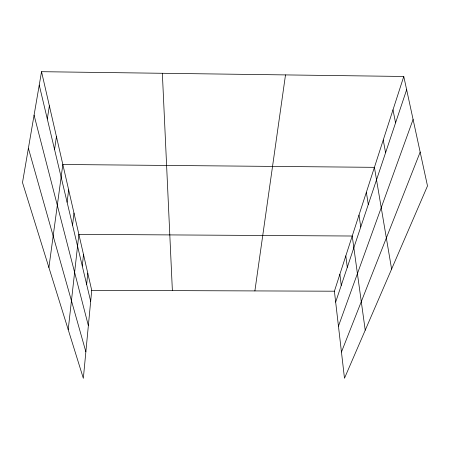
<?xml version="1.0" encoding="UTF-8"?>
<svg xmlns="http://www.w3.org/2000/svg" width="450" height="450" viewBox="0 0 450 450"><rect width="100%" height="100%" fill="white"/><g stroke="black" fill="none" stroke-linecap="round" stroke-linejoin="round"><path stroke-width="0.67" d="M41.535 71.691L91.721 290.329L83.34 378.309L22.5 182.571L41.535 71.691L403.774 76.466L427.5 185.94L344.486 378.248L334.401 291.206L403.774 76.466M86.647 284.389L87.778 273.133M82.288 266.062L83.509 254.537M68.209 329.636L78.874 234.36L352.226 236.019L365.226 330.199M72.557 225.146L73.991 213.069M67.101 202.224L68.664 189.872M48.904 267.514L62.837 164.492L374.417 167.333L391.601 269.094M254.886 290.919L285.508 74.908M54.562 149.501L56.436 136.609M47.301 118.986L49.371 105.834M335.661 302.091L406.642 89.707M338.451 326.16L413.089 119.441M341.449 352.035L420.165 152.094M91.721 290.329L334.401 291.206M28.395 148.247L85.866 351.793M34.071 115.172L88.358 325.642M39.24 85.084L90.675 301.32M392.985 109.851L395.567 122.856M383.248 139.989L385.577 152.741M366.362 192.257L368.286 204.474M358.993 215.066L360.754 227.014M345.808 255.898L347.287 267.3M339.879 274.236L341.246 285.373M162.354 73.282L172.378 290.621"/></g></svg>
